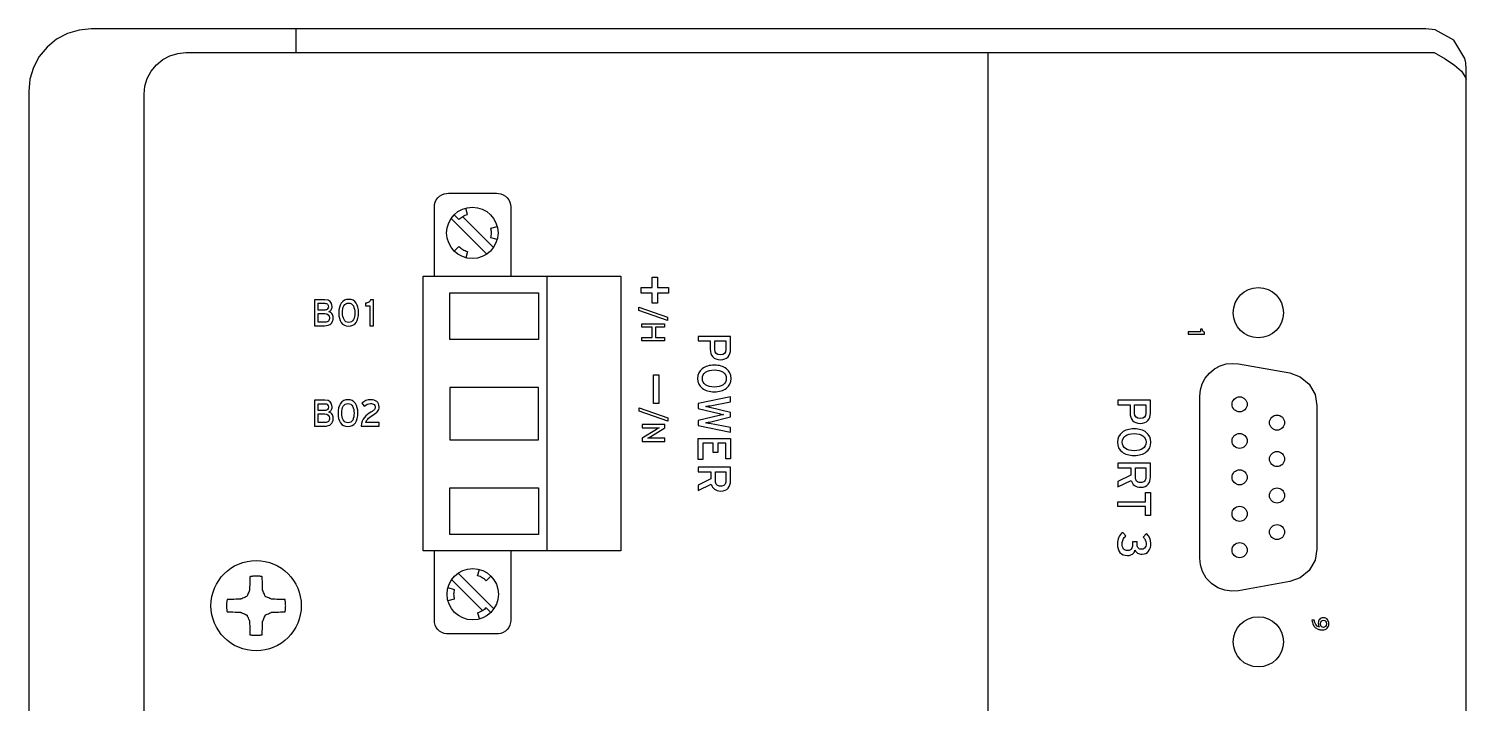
# Model space of a CAD drawing. Extents: x 0.9 to 53.1, y 0.9 to 35.1.
# Drawn here: x 13.117 to 17.417, y 15.587 to 17.604 of the extents above; entities that cross this region are included whole.
import ezdxf

# ---------------------------------------------------------------- set-up
doc = ezdxf.new("R2010")
doc.units = 0
doc.header["$MEASUREMENT"] = 0
doc.layers.add('2.0_____DWG', color=7, linetype='CONTINUOUS')

# ---------------------------------------------------------------- blocks, each defined once
blk = doc.blocks.new('BLK84')
at = {"layer": '2.0_____DWG'}
blk.add_lwpolyline([(0.7782, 0.3557), (0.8753, 0.3557), (0.8753, 0.295), (0.8613, 0.295), (0.8613, 0.3415), (0.8372, 0.3415), (0.8372, 0.3143), (0.823, 0.3143), (0.823, 0.3415), (0.7923, 0.3415), (0.7923, 0.293), (0.7782, 0.293)], close=True, dxfattribs=at)
for points, knots in [([(0.845, 0.5914), (0.835, 0.5917), (0.8274, 0.5944), (0.8223, 0.6002), (0.817, 0.6059), (0.8145, 0.6134), (0.8145, 0.6226), (0.8145, 0.6226), (0.8145, 0.6473), (0.8145, 0.6473), (0.8145, 0.6473), (0.7782, 0.6473), (0.7782, 0.6473), (0.7782, 0.6473), (0.7782, 0.6612), (0.7782, 0.6612), (0.7782, 0.6612), (0.8753, 0.6612), (0.8753, 0.6612), (0.8753, 0.6612), (0.8753, 0.6219), (0.8753, 0.6219), (0.8753, 0.6127), (0.873, 0.6056), (0.8679, 0.6002), (0.8628, 0.5944), (0.8552, 0.5917), (0.845, 0.5914)], [0, 0, 0, 0, 1, 1, 1, 2, 2, 2, 3, 3, 3, 4, 4, 4, 5, 5, 5, 6, 6, 6, 7, 7, 7, 8, 8, 8, 9, 9, 9, 9]), ([(0.845, 0.6059), (0.856, 0.6063), (0.8616, 0.6114), (0.8616, 0.6219), (0.8616, 0.6219), (0.8616, 0.6473), (0.8616, 0.6473), (0.8616, 0.6473), (0.828, 0.6473), (0.828, 0.6473), (0.828, 0.6473), (0.828, 0.6219), (0.828, 0.6219), (0.8282, 0.6114), (0.834, 0.6059), (0.845, 0.6059)], [0, 0, 0, 0, 1, 1, 1, 2, 2, 2, 3, 3, 3, 4, 4, 4, 5, 5, 5, 5]), ([(0.8269, 0.4954), (0.8118, 0.4954), (0.7997, 0.4991), (0.7907, 0.5059), (0.7816, 0.513), (0.7768, 0.5229), (0.7767, 0.5354), (0.7768, 0.5476), (0.7816, 0.5571), (0.7907, 0.5642), (0.7997, 0.5714), (0.8118, 0.5751), (0.8269, 0.5751), (0.8418, 0.5751), (0.854, 0.5714), (0.863, 0.5642), (0.8721, 0.5571), (0.8767, 0.5476), (0.8769, 0.5354), (0.8767, 0.5229), (0.8721, 0.513), (0.863, 0.5059), (0.854, 0.4991), (0.8418, 0.4954), (0.8269, 0.4954)], [0, 0, 0, 0, 1, 1, 1, 2, 2, 2, 3, 3, 3, 4, 4, 4, 5, 5, 5, 6, 6, 6, 7, 7, 7, 8, 8, 8, 8]), ([(0.8269, 0.5096), (0.8379, 0.5096), (0.8467, 0.512), (0.853, 0.5161), (0.8592, 0.5205), (0.8623, 0.5269), (0.8625, 0.5354), (0.8623, 0.5436), (0.8592, 0.5497), (0.853, 0.5541), (0.8467, 0.5585), (0.8379, 0.5608), (0.8269, 0.5608), (0.8158, 0.5608), (0.8072, 0.5585), (0.8009, 0.5541), (0.7945, 0.5497), (0.7911, 0.5436), (0.7911, 0.5354), (0.7911, 0.5269), (0.7945, 0.5205), (0.8009, 0.5161), (0.8072, 0.512), (0.8158, 0.5096), (0.8269, 0.5096)], [0, 0, 0, 0, 1, 1, 1, 2, 2, 2, 3, 3, 3, 4, 4, 4, 5, 5, 5, 6, 6, 6, 7, 7, 7, 8, 8, 8, 8]), ([(0.7782, 0.3947), (0.7782, 0.3947), (0.7782, 0.4093), (0.7782, 0.4093), (0.7782, 0.4093), (0.8409, 0.4245), (0.8409, 0.4245), (0.8458, 0.4256), (0.8501, 0.4266), (0.8538, 0.4272), (0.8501, 0.4279), (0.8458, 0.4289), (0.8409, 0.43), (0.8409, 0.43), (0.7782, 0.4459), (0.7782, 0.4459), (0.7782, 0.4459), (0.7782, 0.4601), (0.7782, 0.4601), (0.7782, 0.4601), (0.8753, 0.4801), (0.8753, 0.4801), (0.8753, 0.4801), (0.8753, 0.4652), (0.8753, 0.4652), (0.8753, 0.4652), (0.814, 0.4537), (0.814, 0.4537), (0.8099, 0.453), (0.8057, 0.452), (0.8013, 0.4517), (0.8055, 0.4506), (0.8097, 0.4496), (0.8138, 0.4489), (0.8138, 0.4489), (0.8753, 0.4333), (0.8753, 0.4333), (0.8753, 0.4333), (0.8753, 0.4208), (0.8753, 0.4208), (0.8753, 0.4208), (0.8124, 0.4049), (0.8124, 0.4049), (0.8091, 0.4042), (0.8053, 0.4035), (0.8013, 0.4025), (0.8057, 0.4018), (0.8094, 0.4011), (0.8126, 0.4008), (0.8126, 0.4008), (0.8753, 0.3889), (0.8753, 0.3889), (0.8753, 0.3889), (0.8753, 0.3747), (0.8753, 0.3747), (0.8753, 0.3747), (0.7782, 0.3947), (0.7782, 0.3947)], [0, 0, 0, 0, 1, 1, 1, 2, 2, 2, 3, 3, 3, 4, 4, 4, 5, 5, 5, 6, 6, 6, 7, 7, 7, 8, 8, 8, 9, 9, 9, 10, 10, 10, 11, 11, 11, 12, 12, 12, 13, 13, 13, 14, 14, 14, 15, 15, 15, 16, 16, 16, 17, 17, 17, 18, 18, 18, 19, 19, 19, 19]), ([(0.8464, 0.1987), (0.8308, 0.199), (0.8213, 0.2058), (0.8179, 0.2194), (0.8179, 0.2194), (0.7782, 0.2001), (0.7782, 0.2001), (0.7782, 0.2001), (0.7782, 0.2163), (0.7782, 0.2163), (0.7782, 0.2163), (0.8167, 0.235), (0.8167, 0.235), (0.8167, 0.235), (0.8167, 0.2563), (0.8167, 0.2563), (0.8167, 0.2563), (0.7782, 0.2563), (0.7782, 0.2563), (0.7782, 0.2563), (0.7782, 0.2703), (0.7782, 0.2703), (0.7782, 0.2703), (0.8753, 0.2703), (0.8753, 0.2703), (0.8753, 0.2703), (0.8753, 0.2289), (0.8753, 0.2289), (0.8753, 0.2204), (0.8731, 0.2133), (0.8684, 0.2075), (0.8638, 0.2018), (0.8564, 0.1987), (0.8464, 0.1987)], [0, 0, 0, 0, 1, 1, 1, 2, 2, 2, 3, 3, 3, 4, 4, 4, 5, 5, 5, 6, 6, 6, 7, 7, 7, 8, 8, 8, 9, 9, 9, 10, 10, 10, 11, 11, 11, 11]), ([(0.8458, 0.2129), (0.8511, 0.2129), (0.855, 0.2143), (0.8575, 0.2174), (0.8603, 0.2201), (0.8616, 0.2238), (0.8616, 0.2289), (0.8616, 0.2289), (0.8616, 0.2563), (0.8616, 0.2563), (0.8616, 0.2563), (0.8304, 0.2563), (0.8304, 0.2563), (0.8304, 0.2563), (0.8304, 0.2289), (0.8304, 0.2289), (0.8304, 0.2241), (0.8316, 0.2201), (0.8341, 0.2174), (0.8367, 0.2143), (0.8406, 0.2129), (0.8458, 0.2129)], [0, 0, 0, 0, 1, 1, 1, 2, 2, 2, 3, 3, 3, 4, 4, 4, 5, 5, 5, 6, 6, 6, 7, 7, 7, 7])]:
    blk.add_open_spline(points, degree=3, knots=knots, dxfattribs=at)
blk = doc.blocks.new('BLK83')
at = {"layer": '2.0_____DWG'}
for points in [[(0.125, 0.2157), (0.125, 0.2255), (0.2106, 0.1953), (0.2106, 0.1855)], [(0.1338, 0.135), (0.1643, 0.135), (0.1643, 0.1655), (0.1338, 0.1655), (0.1338, 0.1753), (0.2018, 0.1753), (0.2018, 0.1655), (0.1743, 0.1655), (0.1743, 0.135), (0.2018, 0.135), (0.2018, 0.1251), (0.1338, 0.1251)]]:
    blk.add_lwpolyline(points, close=True, dxfattribs=at)
blk = doc.blocks.new('BLK82')
at = {"layer": '2.0_____DWG'}
blk.add_lwpolyline([(0.1575, 0.1556), (0.125, 0.1556), (0.125, 0.1723), (0.1575, 0.1723), (0.1575, 0.2031), (0.1741, 0.2031), (0.1741, 0.1723), (0.2065, 0.1723), (0.2065, 0.1556), (0.1741, 0.1556), (0.1741, 0.1251), (0.1575, 0.1251)], close=True, dxfattribs=at)
blk = doc.blocks.new('BLK81')
at = {"layer": '2.0_____DWG'}
blk.add_lwpolyline([(0.5039, 0.2157), (0.5039, 0.2255), (0.5895, 0.1953), (0.5895, 0.1855)], close=True, dxfattribs=at)
blk.add_open_spline([(0.5127, 0.1346), (0.5127, 0.1346), (0.5554, 0.1607), (0.5554, 0.1607), (0.5585, 0.1628), (0.5614, 0.1645), (0.5637, 0.1658), (0.5591, 0.1658), (0.5539, 0.1658), (0.548, 0.1655), (0.548, 0.1655), (0.5127, 0.1655), (0.5127, 0.1655), (0.5127, 0.1655), (0.5127, 0.1753), (0.5127, 0.1753), (0.5127, 0.1753), (0.5807, 0.1753), (0.5807, 0.1753), (0.5807, 0.1753), (0.5807, 0.1651), (0.5807, 0.1651), (0.5807, 0.1651), (0.5391, 0.14), (0.5391, 0.14), (0.5354, 0.138), (0.5322, 0.136), (0.5295, 0.1346), (0.5342, 0.1346), (0.5397, 0.1346), (0.5456, 0.1346), (0.5456, 0.1346), (0.5807, 0.1346), (0.5807, 0.1346), (0.5807, 0.1346), (0.5807, 0.1251), (0.5807, 0.1251), (0.5807, 0.1251), (0.5127, 0.1251), (0.5127, 0.1251), (0.5127, 0.1251), (0.5127, 0.1346), (0.5127, 0.1346)], degree=3, knots=[0, 0, 0, 0, 1, 1, 1, 2, 2, 2, 3, 3, 3, 4, 4, 4, 5, 5, 5, 6, 6, 6, 7, 7, 7, 8, 8, 8, 9, 9, 9, 10, 10, 10, 11, 11, 11, 12, 12, 12, 13, 13, 13, 14, 14, 14, 14], dxfattribs=at)
blk = doc.blocks.new('BLK80')
at = {"layer": '2.0_____DWG'}
blk.add_lwpolyline([(0.125, 0.2102), (0.1409, 0.2102), (0.1409, 0.1251), (0.125, 0.1251)], close=True, dxfattribs=at)
blk = doc.blocks.new('BLK76')
at = {"layer": '2.0_____DWG'}
for points, knots in [([(0.4032, 0.1502), (0.403, 0.1343), (0.3944, 0.1265), (0.3774, 0.1265), (0.3774, 0.1265), (0.3476, 0.1265), (0.3476, 0.1265), (0.3476, 0.1265), (0.3476, 0.2041), (0.3476, 0.2041), (0.3476, 0.2041), (0.3784, 0.2041), (0.3784, 0.2041), (0.3925, 0.2041), (0.3998, 0.1973), (0.4001, 0.1841), (0.4001, 0.1801), (0.3993, 0.177), (0.3974, 0.1743), (0.3957, 0.1719), (0.3933, 0.1699), (0.3905, 0.1685), (0.3937, 0.1678), (0.3966, 0.1658), (0.3993, 0.1628), (0.4018, 0.16), (0.4032, 0.1556), (0.4032, 0.1502)], [0, 0, 0, 0, 1, 1, 1, 2, 2, 2, 3, 3, 3, 4, 4, 4, 5, 5, 5, 6, 6, 6, 7, 7, 7, 8, 8, 8, 9, 9, 9, 9]), ([(0.3888, 0.1834), (0.3888, 0.1862), (0.3881, 0.1889), (0.3866, 0.1906), (0.3849, 0.1926), (0.3821, 0.1936), (0.3784, 0.1936), (0.3784, 0.1936), (0.3582, 0.1936), (0.3582, 0.1936), (0.3582, 0.1936), (0.3582, 0.1736), (0.3582, 0.1736), (0.3582, 0.1736), (0.3784, 0.1736), (0.3784, 0.1736), (0.3803, 0.1736), (0.382, 0.1736), (0.3832, 0.1743), (0.3845, 0.175), (0.3855, 0.1756), (0.3866, 0.1767), (0.3881, 0.1784), (0.3888, 0.1807), (0.3888, 0.1834)], [0, 0, 0, 0, 1, 1, 1, 2, 2, 2, 3, 3, 3, 4, 4, 4, 5, 5, 5, 6, 6, 6, 7, 7, 7, 8, 8, 8, 8]), ([(0.4791, 0.1655), (0.4791, 0.1536), (0.4766, 0.1438), (0.4717, 0.1367), (0.4666, 0.1292), (0.4591, 0.1255), (0.4493, 0.1251), (0.4396, 0.1255), (0.4323, 0.1292), (0.4272, 0.1363), (0.4223, 0.1438), (0.4198, 0.1533), (0.4198, 0.1651), (0.4198, 0.1773), (0.4223, 0.1868), (0.4274, 0.1943), (0.4325, 0.2018), (0.4398, 0.2055), (0.4496, 0.2055), (0.4595, 0.2055), (0.4667, 0.2018), (0.4718, 0.1943), (0.4768, 0.1872), (0.4791, 0.1773), (0.4791, 0.1655)], [0, 0, 0, 0, 1, 1, 1, 2, 2, 2, 3, 3, 3, 4, 4, 4, 5, 5, 5, 6, 6, 6, 7, 7, 7, 8, 8, 8, 8]), ([(0.4678, 0.1651), (0.4678, 0.1736), (0.4664, 0.1804), (0.4635, 0.1858), (0.4606, 0.1912), (0.4559, 0.194), (0.4493, 0.1943), (0.4428, 0.194), (0.4383, 0.1916), (0.4354, 0.1862), (0.4325, 0.1807), (0.4311, 0.174), (0.4311, 0.1655), (0.4311, 0.157), (0.4327, 0.1502), (0.4356, 0.1451), (0.4384, 0.1394), (0.4432, 0.1367), (0.4496, 0.1367), (0.4562, 0.1367), (0.4608, 0.1394), (0.4637, 0.1448), (0.4664, 0.1502), (0.4678, 0.157), (0.4678, 0.1651)], [0, 0, 0, 0, 1, 1, 1, 2, 2, 2, 3, 3, 3, 4, 4, 4, 5, 5, 5, 6, 6, 6, 7, 7, 7, 8, 8, 8, 8]), ([(0.5129, 0.1265), (0.5129, 0.1265), (0.5129, 0.1862), (0.5129, 0.1862), (0.5129, 0.1862), (0.4995, 0.1862), (0.4995, 0.1862), (0.4995, 0.1862), (0.4995, 0.1943), (0.4995, 0.1943), (0.5034, 0.1943), (0.5069, 0.1953), (0.5096, 0.197), (0.5125, 0.1984), (0.5142, 0.2007), (0.5151, 0.2041), (0.5151, 0.2041), (0.5241, 0.2041), (0.5241, 0.2041), (0.5241, 0.2041), (0.5241, 0.1265), (0.5241, 0.1265), (0.5241, 0.1265), (0.5129, 0.1265), (0.5129, 0.1265)], [0, 0, 0, 0, 1, 1, 1, 2, 2, 2, 3, 3, 3, 4, 4, 4, 5, 5, 5, 6, 6, 6, 7, 7, 7, 8, 8, 8, 8]), ([(0.392, 0.1499), (0.3918, 0.1584), (0.3874, 0.1628), (0.3786, 0.1631), (0.3786, 0.1631), (0.3582, 0.1631), (0.3582, 0.1631), (0.3582, 0.1631), (0.3582, 0.137), (0.3582, 0.137), (0.3582, 0.137), (0.3782, 0.137), (0.3782, 0.137), (0.3833, 0.137), (0.3869, 0.1383), (0.3889, 0.1407), (0.391, 0.1431), (0.392, 0.1461), (0.392, 0.1499)], [0, 0, 0, 0, 1, 1, 1, 2, 2, 2, 3, 3, 3, 4, 4, 4, 5, 5, 5, 6, 6, 6, 6])]:
    blk.add_open_spline(points, degree=3, knots=knots, dxfattribs=at)
blk = doc.blocks.new('BLK75')
at = {"layer": '2.0_____DWG'}
for points, knots in [([(0.4032, 0.1502), (0.403, 0.1343), (0.3944, 0.1265), (0.3774, 0.1265), (0.3774, 0.1265), (0.3476, 0.1265), (0.3476, 0.1265), (0.3476, 0.1265), (0.3476, 0.2041), (0.3476, 0.2041), (0.3476, 0.2041), (0.3784, 0.2041), (0.3784, 0.2041), (0.3925, 0.2041), (0.3998, 0.1973), (0.4001, 0.1841), (0.4001, 0.1801), (0.3993, 0.177), (0.3974, 0.1743), (0.3957, 0.1719), (0.3933, 0.1699), (0.3905, 0.1685), (0.3937, 0.1678), (0.3966, 0.1658), (0.3993, 0.1628), (0.4018, 0.16), (0.4032, 0.1556), (0.4032, 0.1502)], [0, 0, 0, 0, 1, 1, 1, 2, 2, 2, 3, 3, 3, 4, 4, 4, 5, 5, 5, 6, 6, 6, 7, 7, 7, 8, 8, 8, 9, 9, 9, 9]), ([(0.3888, 0.1834), (0.3888, 0.1862), (0.3881, 0.1889), (0.3866, 0.1906), (0.3849, 0.1926), (0.3821, 0.1936), (0.3784, 0.1936), (0.3784, 0.1936), (0.3582, 0.1936), (0.3582, 0.1936), (0.3582, 0.1936), (0.3582, 0.1736), (0.3582, 0.1736), (0.3582, 0.1736), (0.3784, 0.1736), (0.3784, 0.1736), (0.3803, 0.1736), (0.382, 0.1736), (0.3832, 0.1743), (0.3845, 0.175), (0.3855, 0.1756), (0.3866, 0.1767), (0.3881, 0.1784), (0.3888, 0.1807), (0.3888, 0.1834)], [0, 0, 0, 0, 1, 1, 1, 2, 2, 2, 3, 3, 3, 4, 4, 4, 5, 5, 5, 6, 6, 6, 7, 7, 7, 8, 8, 8, 8]), ([(0.4769, 0.1655), (0.4769, 0.1536), (0.4744, 0.1438), (0.4695, 0.1367), (0.4644, 0.1292), (0.4569, 0.1255), (0.4471, 0.1251), (0.4374, 0.1255), (0.4301, 0.1292), (0.425, 0.1363), (0.4201, 0.1438), (0.4176, 0.1533), (0.4176, 0.1651), (0.4176, 0.1773), (0.4201, 0.1868), (0.4252, 0.1943), (0.4303, 0.2018), (0.4376, 0.2055), (0.4474, 0.2055), (0.4573, 0.2055), (0.4645, 0.2018), (0.4696, 0.1943), (0.4745, 0.1872), (0.4769, 0.1773), (0.4769, 0.1655)], [0, 0, 0, 0, 1, 1, 1, 2, 2, 2, 3, 3, 3, 4, 4, 4, 5, 5, 5, 6, 6, 6, 7, 7, 7, 8, 8, 8, 8]), ([(0.4656, 0.1651), (0.4656, 0.1736), (0.4642, 0.1804), (0.4613, 0.1858), (0.4584, 0.1912), (0.4537, 0.194), (0.4471, 0.1943), (0.4406, 0.194), (0.4361, 0.1916), (0.4332, 0.1862), (0.4303, 0.1807), (0.4289, 0.174), (0.4289, 0.1655), (0.4289, 0.157), (0.4305, 0.1502), (0.4333, 0.1451), (0.4362, 0.1394), (0.441, 0.1367), (0.4474, 0.1367), (0.454, 0.1367), (0.4586, 0.1394), (0.4615, 0.1448), (0.4642, 0.1502), (0.4656, 0.157), (0.4656, 0.1651)], [0, 0, 0, 0, 1, 1, 1, 2, 2, 2, 3, 3, 3, 4, 4, 4, 5, 5, 5, 6, 6, 6, 7, 7, 7, 8, 8, 8, 8]), ([(0.4871, 0.1265), (0.4878, 0.1377), (0.491, 0.1465), (0.4964, 0.1526), (0.502, 0.159), (0.5085, 0.1641), (0.5161, 0.1685), (0.5212, 0.1716), (0.5247, 0.1743), (0.5264, 0.1763), (0.5281, 0.1787), (0.529, 0.1811), (0.529, 0.1838), (0.529, 0.1868), (0.5278, 0.1892), (0.5258, 0.1912), (0.5234, 0.1929), (0.5196, 0.194), (0.5146, 0.194), (0.5078, 0.1936), (0.5017, 0.1912), (0.4962, 0.1862), (0.4962, 0.1862), (0.4891, 0.195), (0.4891, 0.195), (0.4964, 0.2018), (0.5051, 0.2055), (0.5149, 0.2055), (0.5229, 0.2055), (0.529, 0.2038), (0.5335, 0.2004), (0.5381, 0.1967), (0.5403, 0.1916), (0.5405, 0.1841), (0.5405, 0.1784), (0.539, 0.1736), (0.5361, 0.1702), (0.5329, 0.1668), (0.5281, 0.1631), (0.5215, 0.159), (0.5146, 0.1546), (0.5095, 0.1512), (0.5066, 0.1478), (0.5037, 0.1448), (0.502, 0.1414), (0.5013, 0.1377), (0.5013, 0.1377), (0.5412, 0.1377), (0.5412, 0.1377), (0.5412, 0.1377), (0.5412, 0.1265), (0.5412, 0.1265), (0.5412, 0.1265), (0.4871, 0.1265), (0.4871, 0.1265)], [0, 0, 0, 0, 1, 1, 1, 2, 2, 2, 3, 3, 3, 4, 4, 4, 5, 5, 5, 6, 6, 6, 7, 7, 7, 8, 8, 8, 9, 9, 9, 10, 10, 10, 11, 11, 11, 12, 12, 12, 13, 13, 13, 14, 14, 14, 15, 15, 15, 16, 16, 16, 17, 17, 17, 18, 18, 18, 18]), ([(0.392, 0.1499), (0.3918, 0.1584), (0.3874, 0.1628), (0.3786, 0.1631), (0.3786, 0.1631), (0.3582, 0.1631), (0.3582, 0.1631), (0.3582, 0.1631), (0.3582, 0.137), (0.3582, 0.137), (0.3582, 0.137), (0.3782, 0.137), (0.3782, 0.137), (0.3833, 0.137), (0.3869, 0.1383), (0.3889, 0.1407), (0.391, 0.1431), (0.392, 0.1461), (0.392, 0.1499)], [0, 0, 0, 0, 1, 1, 1, 2, 2, 2, 3, 3, 3, 4, 4, 4, 5, 5, 5, 6, 6, 6, 6])]:
    blk.add_open_spline(points, degree=3, knots=knots, dxfattribs=at)
blk = doc.blocks.new('BLK68')
at = {"layer": '2.0_____DWG'}
for points, knots in [([(0.1634, 0.2587), (0.1602, 0.2587), (0.1568, 0.2591), (0.1534, 0.2601), (0.1499, 0.2611), (0.1467, 0.2625), (0.1436, 0.2648), (0.1406, 0.2672), (0.138, 0.2699), (0.1361, 0.2736), (0.1341, 0.2777), (0.1329, 0.2821), (0.1326, 0.2879), (0.1326, 0.2879), (0.1395, 0.2879), (0.1395, 0.2879), (0.1399, 0.2767), (0.1451, 0.2699), (0.1553, 0.2665), (0.1526, 0.2696), (0.1514, 0.2736), (0.1514, 0.2791), (0.1514, 0.2835), (0.1526, 0.2869), (0.1551, 0.2899), (0.1577, 0.2933), (0.1616, 0.2947), (0.1667, 0.2947), (0.1719, 0.2947), (0.176, 0.293), (0.1787, 0.2892), (0.1814, 0.2858), (0.1828, 0.2818), (0.1828, 0.2764), (0.1828, 0.2713), (0.1812, 0.2672), (0.1784, 0.2638), (0.1753, 0.2604), (0.1702, 0.2587), (0.1634, 0.2587)], [0, 0, 0, 0, 1, 1, 1, 2, 2, 2, 3, 3, 3, 4, 4, 4, 5, 5, 5, 6, 6, 6, 7, 7, 7, 8, 8, 8, 9, 9, 9, 10, 10, 10, 11, 11, 11, 12, 12, 12, 13, 13, 13, 13]), ([(0.1668, 0.2658), (0.1694, 0.2658), (0.1714, 0.2669), (0.1731, 0.2686), (0.1748, 0.2703), (0.1756, 0.273), (0.1758, 0.2767), (0.1756, 0.2838), (0.1726, 0.2875), (0.1668, 0.2875), (0.1611, 0.2875), (0.1582, 0.2842), (0.1582, 0.277), (0.1582, 0.2696), (0.1611, 0.2658), (0.1668, 0.2658)], [0, 0, 0, 0, 1, 1, 1, 2, 2, 2, 3, 3, 3, 4, 4, 4, 5, 5, 5, 5])]:
    blk.add_open_spline(points, degree=3, knots=knots, dxfattribs=at)
blk = doc.blocks.new('BLK67')
at = {"layer": '2.0_____DWG'}
blk.add_open_spline([(0.125, 0.1322), (0.125, 0.1322), (0.1623, 0.1322), (0.1623, 0.1322), (0.1623, 0.1322), (0.1623, 0.1404), (0.1623, 0.1404), (0.1623, 0.1404), (0.1672, 0.1404), (0.1672, 0.1404), (0.1673, 0.138), (0.168, 0.136), (0.169, 0.1339), (0.1699, 0.1322), (0.1714, 0.1312), (0.1736, 0.1309), (0.1736, 0.1309), (0.1736, 0.1251), (0.1736, 0.1251), (0.1736, 0.1251), (0.125, 0.1251), (0.125, 0.1251), (0.125, 0.1251), (0.125, 0.1322), (0.125, 0.1322)], degree=3, knots=[0, 0, 0, 0, 1, 1, 1, 2, 2, 2, 3, 3, 3, 4, 4, 4, 5, 5, 5, 6, 6, 6, 7, 7, 7, 8, 8, 8, 8], dxfattribs=at)
blk = doc.blocks.new('BLK61')
at = {"layer": '2.0_____DWG'}
blk.add_lwpolyline([(0.2094, 0.2719), (0.1265, 0.2719), (0.1265, 0.2858), (0.2094, 0.2858), (0.2094, 0.3133), (0.2236, 0.3133), (0.2236, 0.2445), (0.2094, 0.2445)], close=True, dxfattribs=at)
for points, knots in [([(0.1933, 0.5202), (0.1833, 0.5205), (0.1756, 0.5232), (0.1706, 0.529), (0.1653, 0.5347), (0.1628, 0.5422), (0.1628, 0.5514), (0.1628, 0.5514), (0.1628, 0.5761), (0.1628, 0.5761), (0.1628, 0.5761), (0.1265, 0.5761), (0.1265, 0.5761), (0.1265, 0.5761), (0.1265, 0.59), (0.1265, 0.59), (0.1265, 0.59), (0.2236, 0.59), (0.2236, 0.59), (0.2236, 0.59), (0.2236, 0.5507), (0.2236, 0.5507), (0.2236, 0.5415), (0.2213, 0.5344), (0.2162, 0.529), (0.2111, 0.5232), (0.2035, 0.5205), (0.1933, 0.5202)], [0, 0, 0, 0, 1, 1, 1, 2, 2, 2, 3, 3, 3, 4, 4, 4, 5, 5, 5, 6, 6, 6, 7, 7, 7, 8, 8, 8, 9, 9, 9, 9]), ([(0.1933, 0.5347), (0.2043, 0.5351), (0.2099, 0.5402), (0.2099, 0.5507), (0.2099, 0.5507), (0.2099, 0.5761), (0.2099, 0.5761), (0.2099, 0.5761), (0.1763, 0.5761), (0.1763, 0.5761), (0.1763, 0.5761), (0.1763, 0.5507), (0.1763, 0.5507), (0.1765, 0.5402), (0.1823, 0.5347), (0.1933, 0.5347)], [0, 0, 0, 0, 1, 1, 1, 2, 2, 2, 3, 3, 3, 4, 4, 4, 5, 5, 5, 5]), ([(0.1751, 0.4242), (0.16, 0.4242), (0.148, 0.4279), (0.139, 0.4347), (0.1299, 0.4418), (0.1251, 0.4517), (0.125, 0.4642), (0.1251, 0.4764), (0.1299, 0.4859), (0.139, 0.493), (0.148, 0.5001), (0.16, 0.5039), (0.1751, 0.5039), (0.1901, 0.5039), (0.2023, 0.5001), (0.2112, 0.493), (0.2204, 0.4859), (0.225, 0.4764), (0.2252, 0.4642), (0.225, 0.4517), (0.2204, 0.4418), (0.2112, 0.4347), (0.2023, 0.4279), (0.1901, 0.4242), (0.1751, 0.4242)], [0, 0, 0, 0, 1, 1, 1, 2, 2, 2, 3, 3, 3, 4, 4, 4, 5, 5, 5, 6, 6, 6, 7, 7, 7, 8, 8, 8, 8]), ([(0.1751, 0.4384), (0.1862, 0.4384), (0.195, 0.4408), (0.2012, 0.4449), (0.2075, 0.4493), (0.2106, 0.4557), (0.2107, 0.4642), (0.2106, 0.4723), (0.2075, 0.4784), (0.2012, 0.4829), (0.195, 0.4873), (0.1862, 0.4896), (0.1751, 0.4896), (0.1641, 0.4896), (0.1555, 0.4873), (0.1492, 0.4829), (0.1428, 0.4784), (0.1394, 0.4723), (0.1394, 0.4642), (0.1394, 0.4557), (0.1428, 0.4493), (0.1492, 0.4449), (0.1555, 0.4408), (0.1641, 0.4384), (0.1751, 0.4384)], [0, 0, 0, 0, 1, 1, 1, 2, 2, 2, 3, 3, 3, 4, 4, 4, 5, 5, 5, 6, 6, 6, 7, 7, 7, 8, 8, 8, 8]), ([(0.1946, 0.3293), (0.179, 0.3296), (0.1695, 0.3364), (0.1662, 0.3499), (0.1662, 0.3499), (0.1265, 0.3306), (0.1265, 0.3306), (0.1265, 0.3306), (0.1265, 0.3469), (0.1265, 0.3469), (0.1265, 0.3469), (0.165, 0.3655), (0.165, 0.3655), (0.165, 0.3655), (0.165, 0.3869), (0.165, 0.3869), (0.165, 0.3869), (0.1265, 0.3869), (0.1265, 0.3869), (0.1265, 0.3869), (0.1265, 0.4008), (0.1265, 0.4008), (0.1265, 0.4008), (0.2236, 0.4008), (0.2236, 0.4008), (0.2236, 0.4008), (0.2236, 0.3594), (0.2236, 0.3594), (0.2236, 0.351), (0.2214, 0.3438), (0.2167, 0.3381), (0.2121, 0.3323), (0.2046, 0.3293), (0.1946, 0.3293)], [0, 0, 0, 0, 1, 1, 1, 2, 2, 2, 3, 3, 3, 4, 4, 4, 5, 5, 5, 6, 6, 6, 7, 7, 7, 8, 8, 8, 9, 9, 9, 10, 10, 10, 11, 11, 11, 11]), ([(0.1941, 0.3435), (0.1994, 0.3435), (0.2033, 0.3448), (0.2058, 0.3479), (0.2085, 0.3506), (0.2099, 0.3543), (0.2099, 0.3594), (0.2099, 0.3594), (0.2099, 0.3869), (0.2099, 0.3869), (0.2099, 0.3869), (0.1787, 0.3869), (0.1787, 0.3869), (0.1787, 0.3869), (0.1787, 0.3594), (0.1787, 0.3594), (0.1787, 0.3547), (0.1799, 0.3506), (0.1824, 0.3479), (0.185, 0.3448), (0.1889, 0.3435), (0.1941, 0.3435)], [0, 0, 0, 0, 1, 1, 1, 2, 2, 2, 3, 3, 3, 4, 4, 4, 5, 5, 5, 6, 6, 6, 7, 7, 7, 7]), ([(0.1553, 0.1251), (0.1351, 0.1255), (0.1251, 0.1373), (0.125, 0.1604), (0.1251, 0.1672), (0.1265, 0.1736), (0.1292, 0.1801), (0.1321, 0.1862), (0.136, 0.1909), (0.1411, 0.1943), (0.1411, 0.1943), (0.1504, 0.1838), (0.1504, 0.1838), (0.1467, 0.1804), (0.1439, 0.177), (0.1421, 0.1729), (0.1402, 0.1689), (0.1394, 0.1648), (0.1394, 0.1604), (0.1394, 0.1529), (0.1407, 0.1475), (0.1436, 0.1444), (0.1465, 0.1414), (0.1504, 0.1397), (0.1553, 0.1397), (0.1604, 0.14), (0.1641, 0.1414), (0.1665, 0.1444), (0.1689, 0.1478), (0.1699, 0.1519), (0.1699, 0.157), (0.1699, 0.157), (0.1699, 0.1658), (0.1699, 0.1658), (0.1699, 0.1658), (0.1841, 0.1658), (0.1841, 0.1658), (0.1841, 0.1658), (0.1841, 0.157), (0.1841, 0.157), (0.1841, 0.1526), (0.1853, 0.1492), (0.188, 0.1468), (0.1906, 0.1448), (0.1938, 0.1438), (0.1973, 0.1438), (0.1989, 0.1438), (0.2004, 0.1441), (0.2019, 0.1444), (0.2035, 0.1451), (0.205, 0.1461), (0.2062, 0.1475), (0.2077, 0.1489), (0.2087, 0.1506), (0.2096, 0.1529), (0.2104, 0.155), (0.2109, 0.158), (0.2109, 0.1614), (0.2107, 0.1689), (0.2077, 0.175), (0.2018, 0.1801), (0.2018, 0.1801), (0.2121, 0.1906), (0.2121, 0.1906), (0.2207, 0.1828), (0.2252, 0.1729), (0.2252, 0.1614), (0.2252, 0.1522), (0.2229, 0.1444), (0.2184, 0.1383), (0.2138, 0.1322), (0.2073, 0.1292), (0.1989, 0.1292), (0.1931, 0.1292), (0.1885, 0.1302), (0.1853, 0.1322), (0.1821, 0.1346), (0.1794, 0.1373), (0.1775, 0.1407), (0.1763, 0.136), (0.1738, 0.1322), (0.1701, 0.1295), (0.1663, 0.1268), (0.1614, 0.1255), (0.1553, 0.1251)], [0, 0, 0, 0, 1, 1, 1, 2, 2, 2, 3, 3, 3, 4, 4, 4, 5, 5, 5, 6, 6, 6, 7, 7, 7, 8, 8, 8, 9, 9, 9, 10, 10, 10, 11, 11, 11, 12, 12, 12, 13, 13, 13, 14, 14, 14, 15, 15, 15, 16, 16, 16, 17, 17, 17, 18, 18, 18, 19, 19, 19, 20, 20, 20, 21, 21, 21, 22, 22, 22, 23, 23, 23, 24, 24, 24, 25, 25, 25, 26, 26, 26, 27, 27, 27, 28, 28, 28, 28])]:
    blk.add_open_spline(points, degree=3, knots=knots, dxfattribs=at)

msp = doc.modelspace()

# ---------------------------------------------------------------- linework, layer by layer
at = {"layer": '2.0_____DWG'}
for points in [[(17.4167, 9.2749), (17.4167, 17.4828), (17.4153, 17.5018), (17.4122, 17.5153), (17.3795, 17.5699), (17.3234, 17.6004), (17.2958, 17.6038), (13.3037, 17.6038), (13.2673, 17.6001), (13.2322, 17.5896), (13.1998, 17.5723), (13.1715, 17.5489), (13.1483, 17.5207), (13.131, 17.4882), (13.1203, 17.4533), (13.1167, 17.4166), (13.1167, 9.3407)], [(13.4617, 9.3498), (13.4617, 17.4078), (13.4641, 17.4322), (13.4712, 17.4556), (13.4828, 17.4773), (13.4984, 17.496), (13.5174, 17.5116), (13.5389, 17.5231), (13.5623, 17.5302), (13.5867, 17.5326), (17.2958, 17.5326), (17.2988, 17.5326), (17.3019, 17.5326), (17.3049, 17.5326), (17.308, 17.5326), (17.3112, 17.5326), (17.3141, 17.5326), (17.3171, 17.5326), (17.3202, 17.5326), (17.3536, 17.514), (17.3819, 17.4953), (17.4027, 17.4767), (17.4146, 17.458), (17.4167, 17.4526)], [(14.33, 16.8639), (14.33, 16.8725), (14.33, 16.895), (14.33, 16.927), (14.33, 16.9641), (14.33, 17.0015), (14.33, 17.0349), (14.33, 17.0597), (14.33, 17.0714), (14.3305, 17.0781), (14.3324, 17.0856), (14.3357, 17.0924), (14.3402, 17.0984), (14.3457, 17.1035), (14.352, 17.1075), (14.3591, 17.1103), (14.3668, 17.1117), (14.3722, 17.1118), (14.3847, 17.1118), (14.4053, 17.1118), (14.4307, 17.1118), (14.4577, 17.1118), (14.483, 17.1118), (14.5036, 17.1118), (14.5161, 17.1118), (14.5215, 17.1117), (14.5292, 17.1103), (14.5363, 17.1075), (14.5427, 17.1035), (14.5481, 17.0984), (14.5526, 17.0924), (14.5559, 17.0856), (14.5578, 17.0781), (14.5583, 17.0714), (14.5583, 17.0597), (14.5583, 17.0349), (14.5583, 17.0015), (14.5583, 16.9641), (14.5583, 16.927), (14.5583, 16.895), (14.5583, 16.8725), (14.5583, 16.8639)], [(14.3893, 17.0477), (14.4032, 17.0338), (14.4059, 17.0362), (14.4088, 17.0386), (14.4119, 17.0409), (14.4151, 17.0426), (14.4183, 17.0447), (14.4217, 17.046), (14.4253, 17.0474), (14.4288, 17.0484), (14.4237, 17.0674)], [(14.5178, 16.9735), (14.4987, 16.9786), (14.4995, 16.9823), (14.5002, 16.986), (14.5005, 16.9897), (14.5007, 16.9935), (14.5005, 16.9972), (14.5002, 17.0009), (14.4995, 17.0047), (14.4987, 17.0081), (14.5178, 17.0131)], [(14.3893, 16.9392), (14.4032, 16.9531), (14.4059, 16.9504), (14.4088, 16.948), (14.4119, 16.946), (14.4151, 16.944), (14.4183, 16.9423), (14.4217, 16.9406), (14.4253, 16.9392), (14.4288, 16.9382), (14.4237, 16.9192)], [(14.6668, 16.8639), (14.8873, 16.8639), (14.8873, 16.0427), (14.6668, 16.0427)], [(14.5583, 16.0427), (14.5583, 16.0341), (14.5583, 16.0116), (14.5583, 15.9795), (14.5583, 15.9424), (14.5583, 15.9049), (14.5583, 15.8714), (14.5583, 15.8466), (14.5583, 15.8348), (14.5578, 15.8282), (14.5559, 15.8207), (14.5526, 15.8139), (14.5481, 15.8078), (14.5427, 15.8027), (14.5363, 15.7987), (14.5292, 15.796), (14.5215, 15.7946), (14.5161, 15.7945), (14.5036, 15.7945), (14.483, 15.7945), (14.4577, 15.7945), (14.4307, 15.7945), (14.4053, 15.7945), (14.3847, 15.7945), (14.3722, 15.7945), (14.3668, 15.7946), (14.3591, 15.796), (14.352, 15.7987), (14.3457, 15.8027), (14.3402, 15.8078), (14.3357, 15.8139), (14.3324, 15.8207), (14.3305, 15.8282), (14.33, 15.8348), (14.33, 15.8466), (14.33, 15.8714), (14.33, 15.9049), (14.33, 15.9424), (14.33, 15.9795), (14.33, 16.0116), (14.33, 16.0341), (14.33, 16.0427)], [(13.7101, 15.8606), (13.7115, 15.8605), (13.7153, 15.8604), (13.7207, 15.8602), (13.7271, 15.86), (13.7338, 15.8598), (13.7401, 15.8596), (13.7454, 15.8594), (13.7489, 15.8593), (13.75, 15.8592), (13.7508, 15.8589), (13.7527, 15.8581), (13.7554, 15.8569), (13.7586, 15.8556), (13.7618, 15.8542), (13.7648, 15.8529), (13.7672, 15.8519), (13.7687, 15.8513), (13.7691, 15.851), (13.7696, 15.8501), (13.7704, 15.848), (13.7716, 15.8453), (13.7729, 15.8422), (13.7743, 15.839), (13.7756, 15.8361), (13.7766, 15.8338), (13.7771, 15.8324), (13.7773, 15.8319), (13.7773, 15.8295), (13.7775, 15.825), (13.7776, 15.8191), (13.7778, 15.8124), (13.778, 15.8058), (13.7782, 15.7997), (13.7784, 15.7951), (13.7784, 15.7924), (13.7784, 15.7921), (13.7784, 15.7921), (13.7784, 15.7921), (13.7784, 15.7921), (13.7784, 15.7921), (13.7784, 15.7921), (13.7784, 15.7921), (13.7784, 15.7921), (13.7784, 15.7921), (13.7797, 15.7918), (13.7818, 15.7914), (13.7838, 15.7911), (13.7858, 15.7909), (13.7879, 15.7907), (13.79, 15.7906), (13.7921, 15.7905), (13.7942, 15.7904), (13.7963, 15.7904), (13.7984, 15.7904), (13.8005, 15.7904), (13.8026, 15.7905), (13.8047, 15.7906), (13.8067, 15.7908), (13.8088, 15.791), (13.8108, 15.7913), (13.8129, 15.7916), (13.8149, 15.7921), (13.8151, 15.7921), (13.8151, 15.7921), (13.8151, 15.7921), (13.8151, 15.7921), (13.8151, 15.7921), (13.8151, 15.7921), (13.8151, 15.7921), (13.8151, 15.7921), (13.8151, 15.7921), (13.8151, 15.7936), (13.8152, 15.7974), (13.8154, 15.8029), (13.8156, 15.8094), (13.8158, 15.8161), (13.816, 15.8224), (13.8161, 15.8277), (13.8162, 15.8311), (13.8163, 15.8321), (13.8166, 15.833), (13.8175, 15.8349), (13.8186, 15.8376), (13.8199, 15.8407), (13.8213, 15.8439), (13.8226, 15.8469), (13.8236, 15.8493), (13.8242, 15.8508), (13.8245, 15.8511), (13.8255, 15.8516), (13.8276, 15.8524), (13.8303, 15.8536), (13.8335, 15.855), (13.8367, 15.8563), (13.8396, 15.8576), (13.8419, 15.8586), (13.8433, 15.8591), (13.8438, 15.8592), (13.8463, 15.8593), (13.8508, 15.8595), (13.8567, 15.8597), (13.8634, 15.8599), (13.87, 15.8601), (13.8759, 15.8603), (13.8805, 15.8605), (13.8831, 15.8606), (13.8834, 15.8606), (13.8834, 15.8606), (13.8834, 15.8606), (13.8834, 15.8606), (13.8834, 15.8606), (13.8834, 15.8606), (13.8834, 15.8606), (13.8834, 15.8606), (13.8834, 15.8606), (13.8837, 15.8619), (13.884, 15.8639), (13.8843, 15.8659), (13.8846, 15.8679), (13.8848, 15.87), (13.885, 15.8721), (13.8851, 15.8742), (13.8852, 15.8763), (13.8853, 15.8785), (13.8852, 15.8806), (13.8852, 15.8826), (13.8851, 15.8847), (13.8849, 15.8867), (13.8847, 15.8888), (13.8844, 15.8908), (13.8841, 15.8928), (13.8838, 15.8948), (13.8834, 15.8967), (13.8834, 15.8969), (13.8834, 15.8969), (13.8834, 15.897), (13.8834, 15.897), (13.8834, 15.8971), (13.8834, 15.8971), (13.8834, 15.8972), (13.8834, 15.8972), (13.8834, 15.8972), (13.8818, 15.8973), (13.8779, 15.8974), (13.8724, 15.8975), (13.866, 15.8977), (13.8593, 15.8978), (13.853, 15.898), (13.8478, 15.8981), (13.8445, 15.8982), (13.8435, 15.8982), (13.8426, 15.8986), (13.8406, 15.8995), (13.8379, 15.9006), (13.8348, 15.902), (13.8315, 15.9033), (13.8286, 15.9046), (13.8262, 15.9056), (13.8247, 15.9062), (13.8244, 15.9064), (13.8239, 15.9075), (13.823, 15.9096), (13.8218, 15.9124), (13.8205, 15.9155), (13.8191, 15.9187), (13.8179, 15.9216), (13.8169, 15.9238), (13.8163, 15.9251), (13.8162, 15.9257), (13.8162, 15.9282), (13.816, 15.9328), (13.8159, 15.9388), (13.8157, 15.9455), (13.8155, 15.9521), (13.8153, 15.9581), (13.8151, 15.9626), (13.8151, 15.9651), (13.8151, 15.9654), (13.8151, 15.9654), (13.815, 15.9654), (13.815, 15.9654), (13.815, 15.9654), (13.815, 15.9654), (13.8149, 15.9654), (13.8149, 15.9654), (13.8149, 15.9654), (13.8135, 15.9657), (13.8115, 15.9661), (13.8095, 15.9664), (13.8075, 15.9667), (13.8055, 15.967), (13.8034, 15.9671), (13.8013, 15.9673), (13.7992, 15.9674), (13.7971, 15.9674), (13.795, 15.9674), (13.7929, 15.9673), (13.7908, 15.9672), (13.7887, 15.967), (13.7866, 15.9668), (13.7846, 15.9665), (13.7826, 15.9662), (13.7805, 15.9658), (13.7785, 15.9654), (13.7784, 15.9654), (13.7784, 15.9654), (13.7784, 15.9654), (13.7784, 15.9654), (13.7784, 15.9654), (13.7784, 15.9654), (13.7784, 15.9654), (13.7784, 15.9654), (13.7784, 15.9654), (13.7784, 15.9637), (13.7783, 15.9597), (13.7781, 15.9541), (13.7779, 15.9476), (13.7777, 15.9409), (13.7775, 15.9346), (13.7774, 15.9295), (13.7773, 15.9262), (13.7772, 15.9253), (13.7768, 15.9244), (13.776, 15.9224), (13.7748, 15.9196), (13.7735, 15.9165), (13.7721, 15.9134), (13.7709, 15.9104), (13.7699, 15.9081), (13.7692, 15.9067), (13.769, 15.9063), (13.7679, 15.9059), (13.7658, 15.905), (13.763, 15.9038), (13.7598, 15.9024), (13.7566, 15.9011), (13.7537, 15.8998), (13.7515, 15.8989), (13.7502, 15.8983), (13.7496, 15.8982), (13.747, 15.8982), (13.7423, 15.898), (13.7364, 15.8979), (13.7297, 15.8977), (13.7231, 15.8975), (13.7172, 15.8974), (13.7127, 15.8973), (13.7103, 15.8972), (13.7101, 15.8972), (13.7101, 15.8972), (13.7101, 15.8971), (13.7101, 15.8971), (13.7101, 15.897), (13.7101, 15.897), (13.7101, 15.8969), (13.7101, 15.8969), (13.7101, 15.8969), (13.7098, 15.8954), (13.7095, 15.8934), (13.7092, 15.8914), (13.7089, 15.8894), (13.7087, 15.8874), (13.7085, 15.8853), (13.7084, 15.8833), (13.7083, 15.8812), (13.7083, 15.8792), (13.7083, 15.877), (13.7083, 15.8748), (13.7085, 15.8727), (13.7086, 15.8705), (13.7088, 15.8684), (13.7091, 15.8663), (13.7094, 15.8642), (13.7097, 15.8622), (13.7101, 15.8603)], [(14.499, 15.9674), (14.4851, 15.9532), (14.4824, 15.9559), (14.4795, 15.9582), (14.4765, 15.9603), (14.4734, 15.9623), (14.47, 15.964), (14.4666, 15.9657), (14.4631, 15.9671), (14.4595, 15.9681), (14.4646, 15.9871)], [(14.3707, 15.9328), (14.3896, 15.9277), (14.3888, 15.924), (14.3881, 15.9203), (14.3878, 15.9165), (14.3876, 15.9131), (14.3878, 15.9091), (14.3881, 15.9057), (14.3888, 15.902), (14.3896, 15.8982), (14.3707, 15.8931)], [(14.499, 15.8586), (14.4851, 15.8725), (14.4824, 15.8701), (14.4795, 15.8677), (14.4765, 15.8657), (14.4734, 15.8636), (14.47, 15.8616), (14.4666, 15.8603), (14.4631, 15.8589), (14.4595, 15.8579), (14.4646, 15.8389)]]:
    msp.add_lwpolyline(points, dxfattribs=at)
at = {"layer": '2.0_____DWG', "flags": 128}
for points in [[(13.9168, 17.5326), (13.9168, 17.6038)], [(15.9857, 17.5326), (15.9857, 9.2247)], [(14.4871, 16.9301), (14.3803, 17.0369)], [(14.4141, 17.0423), (14.5066, 16.9494)], [(14.4744, 15.864), (14.3817, 15.9569)], [(14.4012, 15.9762), (14.508, 15.8694)]]:
    msp.add_lwpolyline(points, dxfattribs=at)
at = {"layer": '2.0_____DWG'}
for points in [[(14.6668, 16.0427), (14.2967, 16.0427), (14.2967, 16.8639), (14.6668, 16.8639)], [(14.6412, 16.6751), (14.3761, 16.6751), (14.3761, 16.8144), (14.6412, 16.8144)], [(16.8885, 15.9508), (16.7349, 15.9237), (16.7154, 15.9223), (16.6946, 15.925), (16.6737, 15.9325), (16.6547, 15.945), (16.639, 15.9616), (16.6278, 15.981), (16.6215, 16.001), (16.6195, 16.0206), (16.6195, 16.5049), (16.6213, 16.5238), (16.6269, 16.5425), (16.6361, 16.5594), (16.6483, 16.5744), (16.6632, 16.5866), (16.6803, 16.5957), (16.6988, 16.6015), (16.718, 16.6032), (16.7349, 16.6018), (16.8885, 16.5747), (16.9197, 16.5635), (16.9468, 16.5411), (16.9643, 16.5103), (16.9699, 16.4777), (16.9699, 16.0478), (16.9643, 16.0149), (16.9468, 15.9844), (16.9197, 15.962)], [(14.3761, 16.375), (14.6412, 16.375), (14.6412, 16.5313), (14.3761, 16.5313)], [(14.6412, 16.0918), (14.3761, 16.0918), (14.3761, 16.2315), (14.6412, 16.2315)]]:
    msp.add_lwpolyline(points, close=True, dxfattribs=at)
for centre, radius in [((14.4436, 16.9935), 0.0768), ((16.7947, 16.7548), 0.075), ((16.7387, 16.4808), 0.0226), ((16.8506, 16.4262), 0.0226), ((16.8506, 16.3173), 0.0226), ((16.7387, 16.2627), 0.0226), ((16.8506, 16.2082), 0.0226), ((16.7387, 16.1536), 0.0226), ((16.7387, 16.0447), 0.0226), ((13.7968, 15.8789), 0.135), ((14.4447, 15.9131), 0.0768), ((16.7947, 15.7707), 0.075)]:
    msp.add_circle(centre, radius, dxfattribs=at)
for centre in [(16.7387, 16.3716), (16.8506, 16.099)]:
    msp.add_ellipse(centre, major_axis=(0.0226, 0), ratio=0.988771, dxfattribs=at)

# ---------------------------------------------------------------- block references
for name, p in [('BLK82', (14.8237, 16.6578)), ('BLK76', (13.6242, 16.5893)), ('BLK83', (14.8169, 16.5459)), ('BLK84', (14.3406, 16.023)), ('BLK67', (16.4596, 16.5655)), ('BLK80', (14.8603, 16.3587)), ('BLK75', (13.6242, 16.2892)), ('BLK81', (14.4388, 16.2451)), ('BLK61', (16.2482, 15.9037)), ('BLK68', (16.8226, 15.548))]:
    msp.add_blockref(name, p, dxfattribs=at)

doc.saveas('drawing.dxf')
